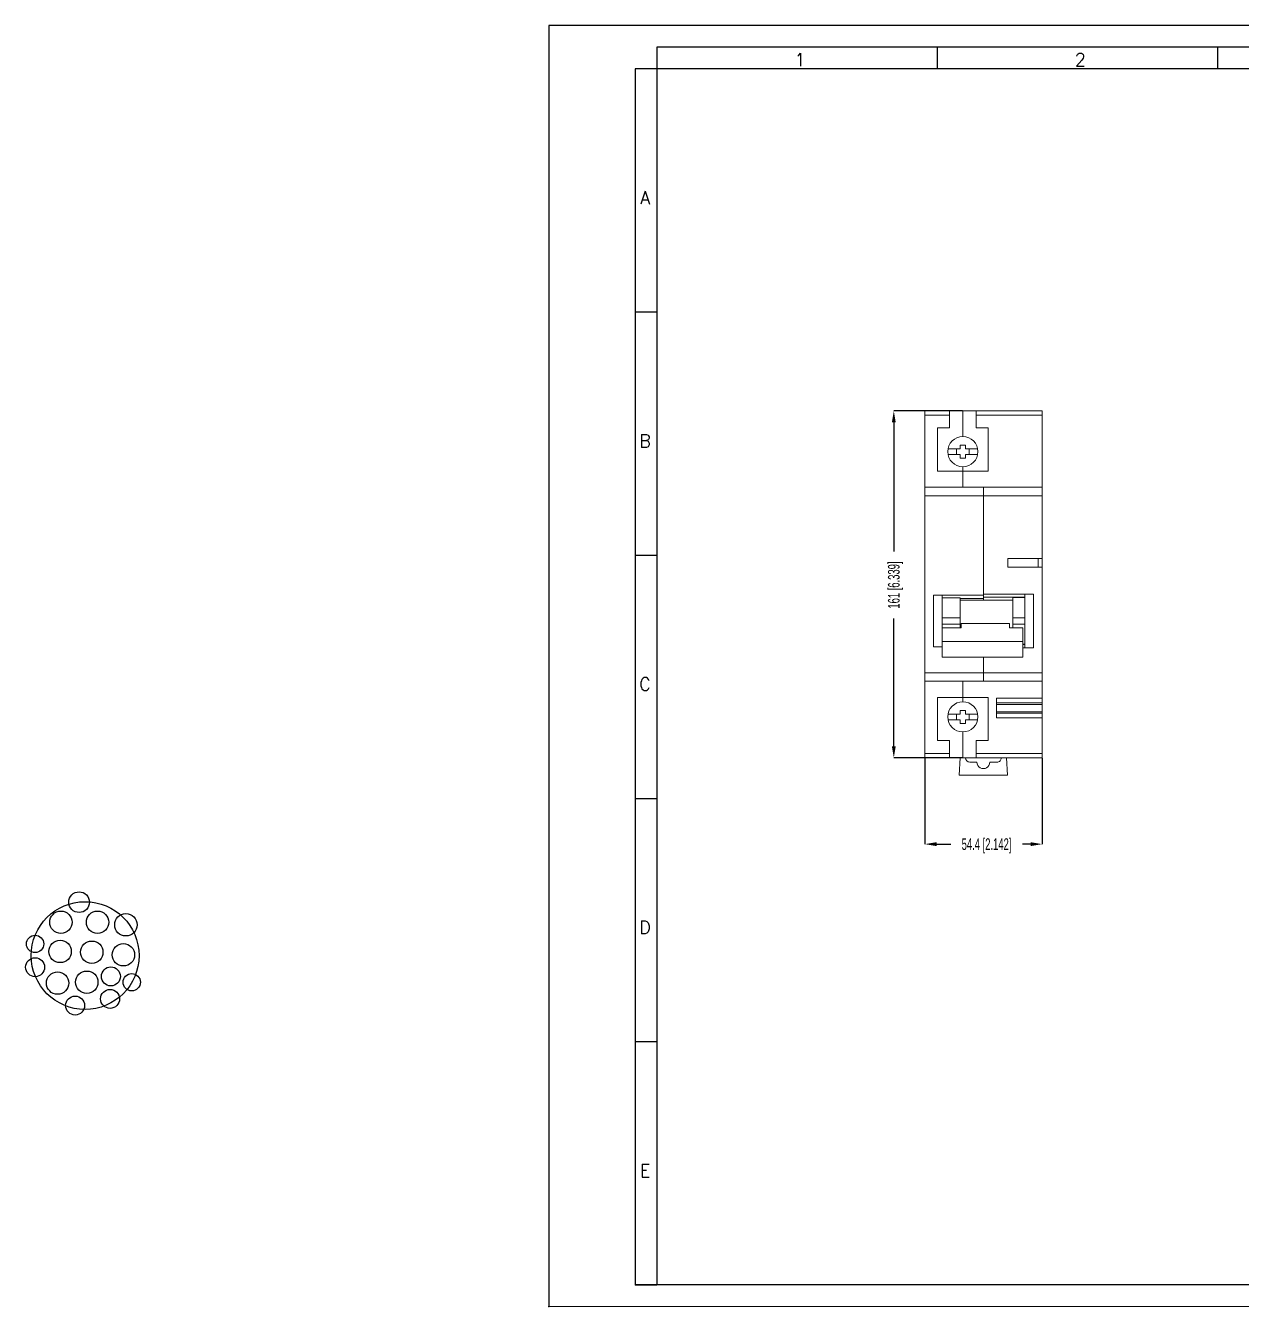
# Model space of a CAD drawing. Header units: millimetres. Extents: x -829 to 2887, y -460 to 1788.
# Drawn here: x 1779.9 to 2061.8, y -107.9 to 189.1 of the extents above; entities that cross this region are included whole.
import ezdxf

# ---------------------------------------------------------------- set-up
doc = ezdxf.new("R2010")
doc.units = ezdxf.units.MM
doc.layers.add('FORMATO', color=7, linetype='Continuous')
doc.styles.add('SLDTEXTSTYLE0', font='ROMANS')
doc.styles.add('SLDTEXTSTYLE1', font='TXT', dxfattribs={"width": 0.605})
doc.dimstyles.new('SLDDIMSTYLE0', dxfattribs={"dimtxt": 2.7, "dimasz": 2.7, "dimexe": 0, "dimexo": 0.0625, "dimgap": 0.675, "dimtad": 0, "dimdec": 1, "dimlfac": 2, "dimrnd": 1e-09, "dimzin": 12, "dimdsep": 46, "dimtxsty": 'SLDTEXTSTYLE1', "dimsah": 1, "dimcen": 0.09, "dimadec": 0, "dimazin": 3, "dimtfac": 1, "dimtdec": 1, "dimtofl": 0, "dimtmove": 0, "dimatfit": 3, "dimfxl": 1, "dimfrac": 2, "dimtolj": 1, "dimtzin": 12, "dimarcsym": 0})
doc.dimstyles.new('SLDDIMSTYLE1', dxfattribs={"dimtxt": 2.7, "dimasz": 2.7, "dimexe": 0, "dimexo": 0.0625, "dimgap": 0.675, "dimtad": 0, "dimdec": 1, "dimlfac": 2, "dimrnd": 1e-09, "dimzin": 12, "dimdsep": 46, "dimtxsty": 'SLDTEXTSTYLE1', "dimsah": 1, "dimcen": 0.09, "dimadec": 0, "dimazin": 3, "dimtfac": 1, "dimtdec": 1, "dimtmove": 0, "dimatfit": 0, "dimfxl": 1, "dimfrac": 2, "dimtolj": 1, "dimtzin": 12, "dimarcsym": 0})

# ---------------------------------------------------------------- blocks, each defined once
blk = doc.blocks.new('*D68')
at = {"color": 0, "linetype": 'Continuous', "lineweight": -2}
for p, q in [((1997.12, 99.81), (1981.18, 99.81)), ((1981.18, 97.11), (1981.18, 67.14)), ((1981.18, 22.01), (1981.18, 51.63)), ((1997.12, 19.31), (1981.18, 19.31))]:
    blk.add_line(p, q, dxfattribs=at)
at = {"color": 0}
for points in [[(1981.63, 97.11), (1980.73, 97.11), (1981.18, 99.81)], [(1980.73, 22.01), (1981.63, 22.01), (1981.18, 19.31)]]:
    blk.add_solid(points, dxfattribs=at)
at = {"layer": 'Defpoints', "color": 0}
for p in [(1997.18, 99.81), (1981.18, 19.31), (1997.18, 19.31)]:
    blk.add_point(p, dxfattribs=at)
at = {"color": 0, "lineweight": 0, "insert": (1979.83, 59.38), "char_height": 2.7, "attachment_point": 2, "rotation": 90, "style": 'SLDTEXTSTYLE1'}
blk.add_mtext('\\A1;161 [6.339]', dxfattribs=at)
blk = doc.blocks.new('*D69')
at = {"color": 0, "linetype": 'Continuous', "lineweight": -2}
for p, q in [((1988.38, 19.25), (1988.38, -0.7)), ((2015.58, 19.25), (2015.58, -0.7)), ((1991.08, -0.7), (1994.39, -0.7)), ((2012.88, -0.7), (2010.98, -0.7))]:
    blk.add_line(p, q, dxfattribs=at)
at = {"color": 0}
for points in [[(1991.08, -0.25), (1991.08, -1.15), (1988.38, -0.7)], [(2012.88, -1.15), (2012.88, -0.25), (2015.58, -0.7)]]:
    blk.add_solid(points, dxfattribs=at)
at = {"layer": 'Defpoints', "color": 0}
for p in [(1988.38, 19.31), (2015.58, 19.31), (1988.38, -0.7)]:
    blk.add_point(p, dxfattribs=at)
at = {"color": 0, "lineweight": 0, "insert": (2002.68, 0.65), "char_height": 2.7, "attachment_point": 2, "style": 'SLDTEXTSTYLE1'}
blk.add_mtext('\\A1;54.4 [2.142]', dxfattribs=at)

msp = doc.modelspace()

# ---------------------------------------------------------------- linework, layer by layer
at = {"color": 7, "linetype": 'Continuous', "lineweight": 15}
for p, q in [((1988.385, 99.815), (1994.085, 99.815)), ((1988.385, 98.815), (1988.385, 99.815)), ((1994.085, 98.815), (1988.385, 98.815)), ((1988.385, 98.815), (1988.385, 82.065)), ((1994.085, 99.815), (1994.085, 98.815)), ((1997.185, 99.815), (1994.085, 99.815)), ((1994.085, 98.815), (1994.085, 95.815)), ((1997.185, 93.815), (1997.185, 99.815)), ((1997.185, 99.815), (2000.285, 99.815)), ((1997.185, 99.815), (1997.185, 93.815)), ((2000.285, 99.815), (2015.585, 99.815)), ((2000.285, 98.815), (2000.285, 99.815)), ((2015.585, 98.815), (2000.285, 98.815)), ((2000.285, 98.815), (2000.285, 95.815)), ((2015.585, 99.815), (2015.585, 98.815)), ((2015.585, 82.065), (2015.585, 98.815)), ((1994.085, 95.815), (1991.285, 95.815)), ((1991.285, 95.815), (1991.285, 85.815)), ((2000.285, 95.815), (2003.085, 95.815)), ((2003.085, 95.815), (2003.085, 85.815)), ((1993.746, 90.965), (1996.535, 90.965)), ((1996.535, 89.665), (1993.746, 89.665)), ((1995.685, 90.965), (1995.685, 89.665)), ((1997.835, 91.815), (1996.535, 91.815)), ((1996.535, 91.815), (1996.535, 90.965)), ((1996.535, 89.665), (1996.535, 88.815)), ((1997.835, 90.965), (1997.835, 91.815)), ((1997.835, 90.965), (2000.624, 90.965)), ((2000.624, 89.665), (1997.835, 89.665)), ((1997.835, 88.815), (1997.835, 89.665)), ((1998.685, 89.665), (1998.685, 90.965)), ((1996.535, 88.815), (1997.835, 88.815)), ((1997.185, 85.815), (1997.185, 86.815)), ((1997.185, 86.815), (1997.185, 85.815)), ((1997.185, 85.815), (1991.285, 85.815)), ((1997.185, 82.065), (1997.185, 85.815)), ((1997.185, 85.815), (2003.085, 85.815)), ((1997.185, 85.815), (1997.185, 82.065)), ((1988.385, 82.065), (2001.985, 82.065)), ((1988.385, 80.065), (1988.385, 82.065)), ((2001.985, 80.065), (2001.985, 82.065)), ((2001.985, 82.065), (2015.585, 82.065)), ((2001.985, 82.065), (2001.985, 80.065)), ((2015.585, 82.065), (2015.585, 80.065)), ((2001.985, 80.065), (1988.385, 80.065)), ((1988.385, 80.065), (1988.385, 39.065)), ((2015.585, 80.065), (2001.985, 80.065)), ((2001.985, 57.3), (2001.985, 80.065)), ((2001.985, 80.065), (2001.985, 57.068)), ((2015.585, 65.565), (2015.585, 80.065)), ((2007.585, 65.565), (2015.585, 65.565)), ((2007.585, 65.565), (2007.585, 63.565)), ((2014.685, 63.565), (2014.685, 65.565)), ((2015.585, 63.565), (2015.585, 65.565)), ((2007.585, 63.565), (2015.585, 63.565)), ((2015.585, 39.065), (2015.585, 63.565)), ((1992.385, 57.068), (1990.385, 57.068)), ((1990.385, 57.068), (1990.385, 45.061)), ((1992.385, 57.068), (1992.385, 49.129)), ((2001.985, 57.068), (1992.385, 57.068)), ((1996.585, 56.456), (1992.385, 56.456)), ((1996.585, 56.456), (1996.585, 51.813)), ((2001.985, 57.3), (2011.585, 57.3)), ((2001.985, 57.068), (2001.985, 56.277)), ((2011.585, 56.551), (2001.985, 56.551)), ((2008.785, 51.813), (2008.785, 56.472)), ((2008.785, 56.472), (2011.585, 56.472)), ((2011.585, 57.3), (2013.585, 57.3)), ((2011.585, 44.829), (2011.585, 57.3)), ((2013.585, 44.829), (2013.585, 57.3)), ((2001.985, 56.277), (1996.585, 56.277)), ((2008.785, 55.865), (1996.585, 55.865)), ((2001.985, 56.277), (2001.985, 55.865)), ((1996.585, 51.813), (1992.385, 51.813)), ((1996.585, 50.316), (1996.585, 51.813)), ((2008.785, 51.813), (2008.785, 50.316)), ((2008.785, 51.813), (2011.585, 51.813)), ((1992.385, 50.316), (1996.585, 50.316)), ((1996.785, 49.483), (1992.385, 49.483)), ((1992.385, 49.129), (1992.385, 46.261)), ((1996.585, 50.316), (1996.585, 49.483)), ((2007.985, 50.453), (1996.785, 50.453)), ((1996.785, 50.453), (1996.785, 49.483)), ((2007.985, 50.453), (2007.985, 49.483)), ((2011.085, 49.483), (2007.985, 49.483)), ((2011.585, 50.316), (2008.785, 50.316)), ((2008.785, 49.483), (2008.785, 50.316)), ((2011.085, 49.483), (2011.085, 46.261)), ((1992.385, 45.061), (1990.385, 45.061)), ((2011.085, 46.261), (1992.385, 46.261)), ((1992.385, 46.261), (1992.385, 42.693)), ((2011.085, 46.261), (2011.085, 42.693)), ((2011.585, 45.657), (2011.085, 45.657)), ((2011.085, 45.578), (2011.585, 45.578)), ((2011.085, 44.829), (2011.585, 44.829)), ((2011.585, 44.829), (2013.585, 44.829)), ((2011.085, 42.693), (1992.385, 42.693)), ((2001.985, 39.065), (2001.985, 42.693)), ((2001.985, 42.693), (2001.985, 39.065)), ((1988.385, 39.065), (2001.985, 39.065)), ((1988.385, 37.065), (1988.385, 39.065)), ((2001.985, 39.065), (2015.585, 39.065)), ((2001.985, 37.065), (2001.985, 39.065)), ((2001.985, 39.065), (2001.985, 37.065)), ((2015.585, 39.065), (2015.585, 37.065)), ((2001.985, 37.065), (1988.385, 37.065)), ((1988.385, 37.065), (1988.385, 20.315)), ((1997.185, 33.315), (1997.185, 37.065)), ((1997.185, 37.065), (1997.185, 33.315)), ((2015.585, 37.065), (2001.985, 37.065)), ((2015.585, 33.115), (2015.585, 37.065)), ((1991.285, 33.315), (1991.285, 23.315)), ((1997.185, 33.315), (1991.285, 33.315)), ((1997.185, 33.315), (2003.085, 33.315)), ((1997.185, 32.315), (1997.185, 33.315)), ((1997.185, 33.315), (1997.185, 32.315)), ((2003.085, 33.315), (2003.085, 23.315)), ((2004.985, 33.115), (2015.585, 33.115)), ((2004.985, 33.115), (2004.985, 28.615)), ((2015.585, 32.069), (2015.585, 33.115)), ((1997.835, 30.315), (1996.535, 30.315)), ((1996.535, 30.315), (1996.535, 29.465)), ((1997.835, 29.465), (1997.835, 30.315)), ((2004.985, 32.069), (2015.585, 32.069)), ((2004.985, 31.713), (2015.585, 31.713)), ((2004.985, 30.016), (2015.585, 30.016)), ((2015.585, 31.713), (2015.585, 32.069)), ((2015.585, 30.016), (2015.585, 31.713)), ((2015.585, 29.66), (2015.585, 30.016)), ((1993.746, 29.465), (1996.535, 29.465)), ((1996.535, 28.165), (1993.746, 28.165)), ((1995.685, 29.465), (1995.685, 28.165)), ((1996.535, 28.165), (1996.535, 27.315)), ((1996.535, 27.315), (1997.835, 27.315)), ((1997.835, 29.465), (2000.624, 29.465)), ((2000.624, 28.165), (1997.835, 28.165)), ((1997.835, 27.315), (1997.835, 28.165)), ((1998.685, 28.165), (1998.685, 29.465)), ((2004.985, 29.66), (2015.585, 29.66)), ((2004.985, 28.615), (2015.585, 28.615)), ((2015.585, 28.615), (2015.585, 29.66)), ((2015.585, 20.315), (2015.585, 28.615)), ((1997.185, 19.315), (1997.185, 25.315)), ((1997.185, 25.315), (1997.185, 19.315)), ((1994.085, 23.315), (1991.285, 23.315)), ((1994.085, 23.315), (1994.085, 20.315)), ((2000.285, 23.315), (2000.285, 20.315)), ((2003.085, 23.315), (2000.285, 23.315)), ((1988.385, 20.315), (1994.085, 20.315)), ((1988.385, 19.315), (1988.385, 20.315)), ((1994.085, 19.315), (1988.385, 19.315)), ((1994.085, 20.315), (1994.085, 19.315)), ((1997.185, 19.315), (1994.085, 19.315)), ((1996.546, 19.315), (1996.335, 15.324)), ((1997.185, 19.315), (2000.285, 19.315)), ((1998.79, 18.32), (2000.44, 18.317)), ((2000.285, 20.315), (2015.585, 20.315)), ((2000.285, 19.315), (2000.285, 20.315)), ((2015.585, 19.315), (2000.285, 19.315)), ((2003.44, 18.312), (2005.09, 18.309)), ((2007.535, 15.305), (2007.324, 19.315)), ((2015.585, 20.315), (2015.585, 19.315)), ((1996.335, 15.324), (2007.535, 15.305))]:
    msp.add_line(p, q, dxfattribs=at)
for centre, radius in [((1792.307, -14.16), 2.4), ((1793.696, -26.542), 12.5), ((1788.097, -18.819), 2.6), ((1796.592, -18.819), 2.6), ((1803.157, -19.398), 2.6), ((1782.112, -23.839), 2), ((1787.904, -25.576), 2.6), ((1795.241, -25.769), 2.6), ((1802.577, -26.349), 2.6), ((1782.112, -29.245), 2.2), ((1799.681, -31.369), 2.2), ((1787.325, -32.913), 2.6), ((1794.082, -32.72), 2.6), ((1804.508, -32.72), 2), ((1799.488, -36.582), 2.2), ((1791.379, -38.126), 2.2)]:
    msp.add_circle(centre, radius)
for centre, radius, start, end in [((1997.185, 90.315), 3.5, 90, 270), ((1997.185, 90.315), 3.5, 270, 90), ((1997.185, 28.815), 3.5, 90, 270), ((1997.185, 28.815), 3.5, 270, 90), ((1998.792, 19.32), 1, 180.3072, 269.90374), ((2001.94, 18.315), 1.5, 179.90374, 359.90374), ((2005.092, 19.309), 1, 269.90374, 0.29925)]:
    msp.add_arc(centre, radius, start, end, dxfattribs=at)
at = {"layer": 'FORMATO'}
for p, q in [((2321.229, 189.111), (1901.229, 189.111)), ((1901.229, 189.111), (1901.229, -107.889)), ((2316.229, 184.111), (1926.229, 184.111)), ((1926.229, 184.111), (1926.229, 179.111)), ((1991.229, 184.111), (1991.229, 179.111)), ((2056.229, 184.111), (2056.229, 179.111)), ((1921.229, 179.111), (1921.229, -102.889)), ((1926.229, 179.111), (1921.229, 179.111)), ((1926.229, 179.111), (1926.229, -102.889)), ((2316.229, 179.111), (1926.229, 179.111)), ((1921.229, 122.711), (1926.229, 122.711)), ((1921.229, 66.311), (1926.229, 66.311)), ((1921.229, 9.911), (1926.229, 9.911)), ((1921.229, -46.489), (1926.229, -46.489)), ((2316.229, -102.889), (1921.145, -102.889)), ((1921.229, -102.889), (1926.229, -102.889))]:
    msp.add_line(p, q, dxfattribs=at)
at = {"layer": 'FORMATO', "lineweight": 0}
msp.add_line((1901.229, -107.889), (2321.229, -107.889), dxfattribs=at)
at = {"layer": 'FORMATO', "color": 7}
msp.add_point((1901.229, -107.889), dxfattribs=at)

# ---------------------------------------------------------------- texts
at = {"layer": 'FORMATO', "char_height": 3, "attachment_point": 1, "style": 'SLDTEXTSTYLE0'}
for s, insert in [('1', (1958.133, 182.708)), ('2', (2023.133, 182.708)), ('A', (1922.379, 150.706)), ('B', (1922.156, 94.306)), ('C', (1922.156, 37.906)), ('D', (1922.156, -18.494)), ('E', (1922.306, -74.894))]:
    msp.add_mtext(s, dxfattribs=dict(at, insert=insert))

# ---------------------------------------------------------------- dimensions: what is measured, and where the dimension line sits
at = {"color": 7, "linetype": 'Continuous', "lineweight": 0}
for base, p1, p2, angle, dimstyle, picture, middle in [((1981.185, 19.315), (1997.185, 99.815), (1997.185, 19.315), 90, 'SLDDIMSTYLE0', '*D68', (1981.185, 59.384)), ((1988.385, -0.696), (2015.585, 19.315), (1988.385, 19.315), 0, 'SLDDIMSTYLE1', '*D69', (2002.684, -0.696))]:
    dim = msp.add_linear_dim(base=base, p1=p1, p2=p2, angle=angle, dimstyle=dimstyle, dxfattribs=at)
    dim.commit()
    dim.dimension.update_dxf_attribs({"geometry": picture, "text_midpoint": middle, "dimtype": 160})

doc.saveas('drawing.dxf')
